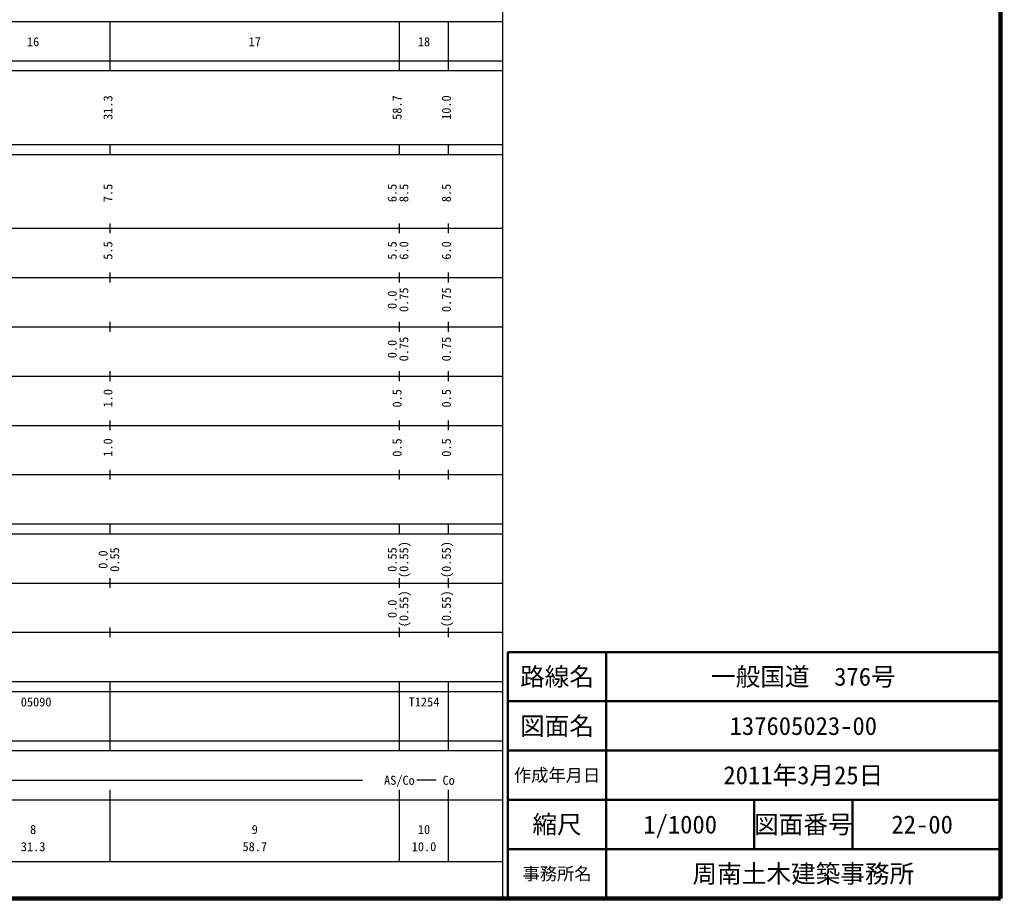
# Model space of a CAD drawing. Units: millimetres on the paper, enlarged 1000 times. Extents: x 40000 to 680000, y 20000 to 380000.
# Drawn here: x 480910 to 680000, y 20000 to 198357 of the extents above; entities that cross this region are included whole.
import ezdxf
from ezdxf.enums import TextEntityAlignment as Align

# ---------------------------------------------------------------- set-up
doc = ezdxf.new("R2010")
doc.units = ezdxf.units.MM
doc.header["$LTSCALE"] = 1000
for name, color, linetype, lineweight in [('M-TTL', 2, 'Continuous', 140), ('M-TTL-BAND', 7, 'Continuous', 25), ('M-TTL-FRAM', 2, 'Continuous', 50), ('M-TTL-LINE', 7, 'Continuous', 50)]:
    doc.layers.add(name, color=color, linetype=linetype, lineweight=lineweight)
doc.layers.add('M-TTL-TXT', color=7, linetype='Continuous')
doc.styles.add('ＭＳ ゴシック', font='')
doc.styles.get('ＭＳ ゴシック').set_extended_font_data('MS Gothic')

msp = doc.modelspace()

# ---------------------------------------------------------------- linework, layer by layer
at = {"layer": 'M-TTL'}
for p, q in [((680000, 20000), (680000, 380000)), ((40000, 20000), (680000, 20000))]:
    msp.add_line(p, q, dxfattribs=at)
at = {"layer": 'M-TTL-BAND'}
for p, q in [((579000, 20000), (579000, 370000)), ((68000, 198000), (579000, 198000)), ((499300, 188000), (499300, 198000)), ((558000, 188000), (558000, 198000)), ((568000, 188000), (568000, 198000)), ((40000, 190000), (579000, 190000)), ((40000, 188000), (579000, 188000)), ((40000, 173000), (579000, 173000)), ((499300, 171000), (499300, 173000)), ((558000, 171000), (558000, 173000)), ((568000, 171000), (568000, 173000)), ((40000, 171000), (579000, 171000)), ((40000, 156000), (579000, 156000)), ((499300, 155000), (499300, 157000)), ((558000, 155000), (558000, 157000)), ((568000, 155000), (568000, 157000)), ((46000, 146000), (579000, 146000)), ((499300, 145000), (499300, 147000)), ((558000, 145000), (558000, 147000)), ((568000, 145000), (568000, 147000)), ((52000, 136000), (579000, 136000)), ((499300, 135000), (499300, 137000)), ((558000, 135000), (558000, 137000)), ((568000, 135000), (568000, 137000)), ((46000, 126000), (579000, 126000)), ((499300, 125000), (499300, 127000)), ((558000, 125000), (558000, 127000)), ((568000, 125000), (568000, 127000)), ((52000, 116000), (579000, 116000)), ((499300, 115000), (499300, 117000)), ((558000, 115000), (558000, 117000)), ((568000, 115000), (568000, 117000)), ((46000, 106000), (579000, 106000)), ((499300, 105000), (499300, 107000)), ((558000, 105000), (558000, 107000)), ((568000, 105000), (568000, 107000)), ((40000, 96000), (579000, 96000)), ((499300, 94000), (499300, 96000)), ((558000, 94000), (558000, 96000)), ((568000, 94000), (568000, 96000)), ((40000, 94000), (579000, 94000)), ((49000, 84000), (579000, 84000)), ((499300, 83000), (499300, 85000)), ((558000, 83000), (558000, 85000)), ((568000, 83000), (568000, 85000)), ((40000, 74000), (579000, 74000)), ((499300, 73000), (499300, 75000)), ((558000, 73000), (558000, 75000)), ((568000, 73000), (568000, 75000)), ((40000, 64000), (579000, 64000)), ((499300, 62000), (499300, 64000)), ((558000, 62000), (558000, 64000)), ((568000, 62000), (568000, 64000)), ((40000, 62000), (579000, 62000)), ((499300, 52000), (499300, 62000)), ((558000, 52000), (558000, 62000)), ((568000, 52000), (568000, 62000)), ((40000, 52000), (579000, 52000)), ((499300, 50000), (499300, 52000)), ((558000, 50000), (558000, 52000)), ((568000, 50000), (568000, 52000)), ((40000, 50000), (579000, 50000)), ((71000, 44000), (550500, 44000)), ((565500, 44000), (561533, 44000)), ((499300, 27500), (499300, 42000)), ((558000, 27500), (558000, 42000)), ((568000, 27500), (568000, 42000)), ((40000, 40000), (579000, 40000)), ((68000, 27500), (579000, 27500))]:
    msp.add_line(p, q, dxfattribs=at)
at = {"layer": 'M-TTL-FRAM'}
for p, q in [((680000, 70000), (580000, 70000)), ((580000, 70000), (580000, 20000))]:
    msp.add_line(p, q, dxfattribs=at)
at = {"layer": 'M-TTL-LINE'}
for p, q in [((600000, 70000), (600000, 20000)), ((680000, 60000), (580000, 60000)), ((680000, 50000), (580000, 50000)), ((680000, 40000), (580000, 40000)), ((630000, 40000), (630000, 30000)), ((650000, 40000), (650000, 30000)), ((680000, 30000), (580000, 30000))]:
    msp.add_line(p, q, dxfattribs=at)

# ---------------------------------------------------------------- texts
at = {"layer": 'M-TTL-BAND', "style": 'ＭＳ ゴシック'}
for s, p in [('16', (483650, 192405)), ('17', (528650, 192405)), ('18', (563000, 192405)), ('AS/Co', (558000, 42500)), ('Co', (568000, 42500)), ('8', (483650, 32523)), ('9', (528650, 32523)), ('10', (563000, 32523)), ('31.3', (483650, 29033)), ('58.7', (528650, 29033)), ('10.0', (563000, 29033))]:
    msp.add_text(s, height=1833, dxfattribs=at).set_placement(p, align=Align.BOTTOM_CENTER)
for s, p in [('31.3', (500300, 180500)), ('58.7', (559000, 180500)), ('10.0', (569000, 180500)), ('7.5', (500300, 163174)), ('6.5', (558000, 163174)), ('8.5', (560370, 163174)), ('8.5', (569000, 163174)), ('5.5', (500300, 151500)), ('5.5', (558000, 151500)), ('6.0', (560370, 151500)), ('6.0', (569000, 151500)), ('0.75', (560370, 141500)), ('0.75', (569000, 141500)), ('0.0', (558000, 141500)), ('0.75', (560370, 131500)), ('0.75', (569000, 131500)), ('0.0', (558000, 131500)), ('1.0', (500300, 121500)), ('0.5', (559000, 121500)), ('0.5', (569000, 121500)), ('1.0', (500300, 111500)), ('0.5', (559000, 111500)), ('0.5', (569000, 111500)), ('(0.55)', (560370, 88764)), ('(0.55)', (569000, 88764)), ('0.0', (499300, 88764)), ('0.55', (501670, 88764)), ('0.55', (558000, 88764)), ('(0.55)', (560370, 78764)), ('(0.55)', (569000, 78764)), ('0.0', (558000, 78764))]:
    msp.add_text(s, height=1833, rotation=90, dxfattribs=at).set_placement(p, align=Align.BOTTOM_CENTER)
for s, p in [('05090', (481150, 58405)), ('T1254', (559875, 58405))]:
    msp.add_text(s, height=1833, dxfattribs=at).set_placement(p, align=Align.BOTTOM_LEFT)
at = {"layer": 'M-TTL-TXT', "style": 'ＭＳ ゴシック'}
for s, height, p in [('路線名', 3666, (590000, 65000)), ('路線名', 3666, (590000, 65000)), ('一般国道\u3000376号', 3666, (640000, 65000)), ('図面名', 3666, (590000, 55000)), ('図面名', 3666, (590000, 55000)), ('137605023-00', 3666, (640000, 55000)), ('作成年月日', 2566, (590000, 45000)), ('作成年月日', 2566, (590000, 45000)), ('2011年3月25日', 3666, (640000, 45000)), ('縮尺', 3666, (590000, 35000)), ('縮尺', 3666, (590000, 35000)), ('1/1000', 3666, (615000, 35000)), ('図面番号', 3666, (640000, 35000)), ('図面番号', 3666, (640000, 35000)), ('22-00', 3666, (664125, 35000)), ('事務所名', 2566, (590000, 25000)), ('事務所名', 2566, (590000, 25000)), ('周南土木建築事務所', 3666, (640000, 25000))]:
    msp.add_text(s, height=height, dxfattribs=at).set_placement(p, align=Align.MIDDLE_CENTER)

doc.saveas('drawing.dxf')
